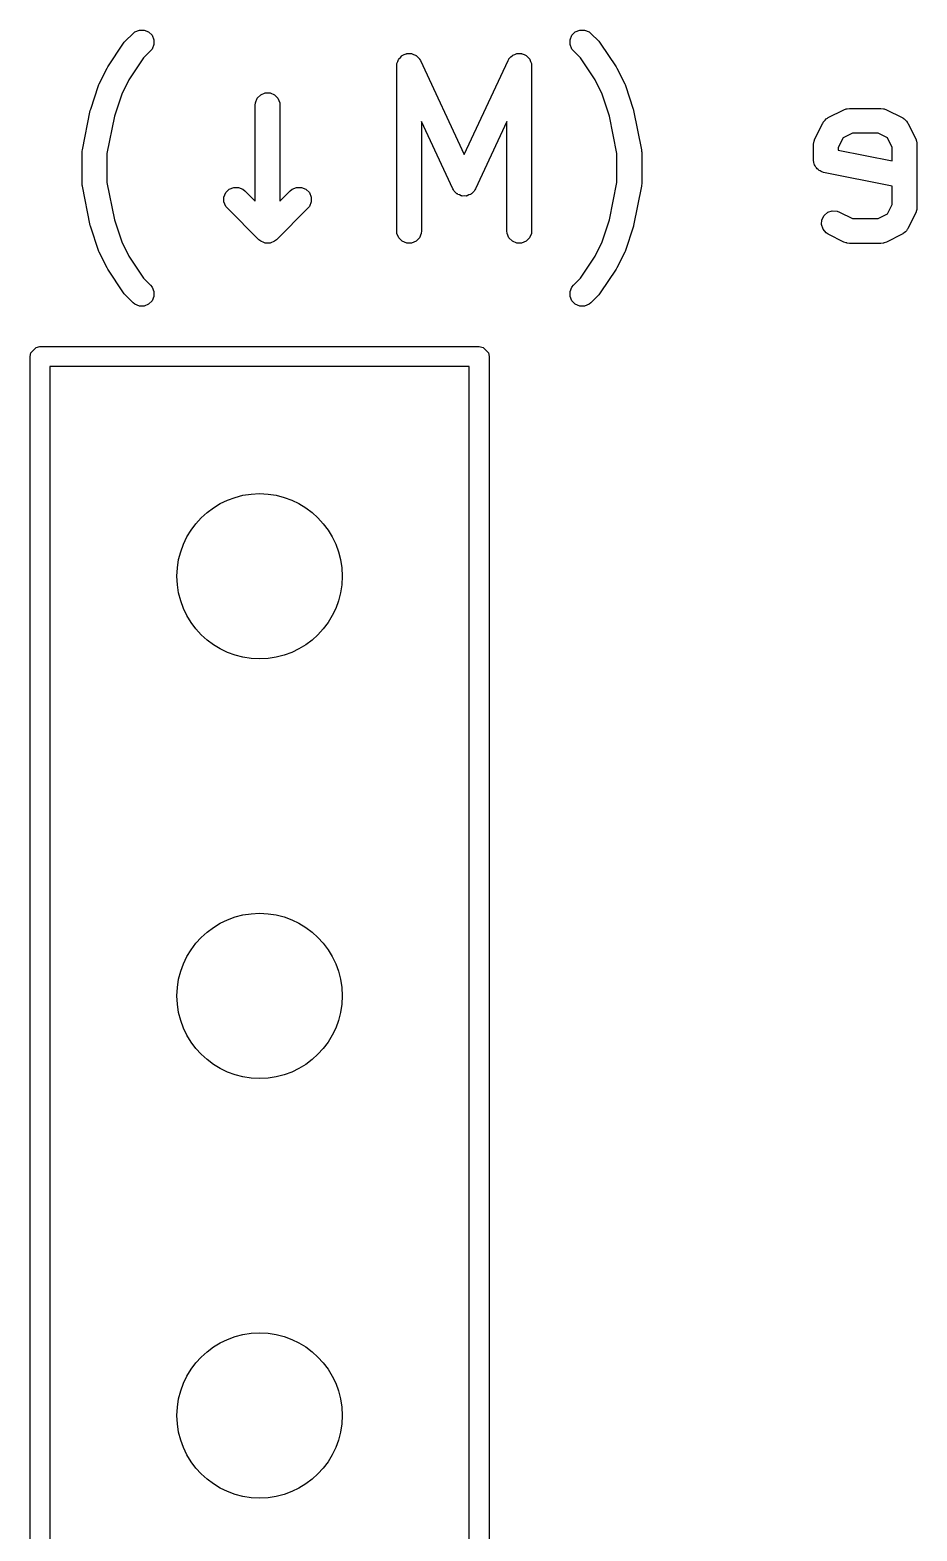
# Model space of a CAD drawing. Extents: x 2.61 to 8.57, y -5.64 to -1.89.
# Drawn here: x 7.6209 to 7.8323, y -2.4438 to -2.0861 of the extents above; entities that cross this region are included whole.
import ezdxf

# ---------------------------------------------------------------- set-up
doc = ezdxf.new("R2010")
doc.units = 0
doc.header["$MEASUREMENT"] = 0
doc.layers.add('BLACK', color=7, linetype='CONTINUOUS')

msp = doc.modelspace()

# ---------------------------------------------------------------- linework, layer by layer
at = {"layer": 'BLACK', "linetype": 'CONTINUOUS'}
for p, q in [((7.64335, -2.08899), (7.64354, -2.08876)), ((7.64354, -2.08876), (7.64542, -2.08688)), ((7.64354, -2.08876), (7.64354, -2.08876)), ((7.64354, -2.08876), (7.64354, -2.08876)), ((7.64542, -2.08688), (7.64587, -2.08651)), ((7.64587, -2.08651), (7.64693, -2.08607)), ((7.64693, -2.08607), (7.64808, -2.08607)), ((7.64808, -2.08607), (7.64915, -2.08651)), ((7.64915, -2.08651), (7.64996, -2.08733)), ((7.64996, -2.08733), (7.6504, -2.08839)), ((7.6504, -2.08839), (7.6504, -2.08954)), ((7.7496, -2.08839), (7.75004, -2.08733)), ((7.7496, -2.08954), (7.7496, -2.08839)), ((7.75004, -2.08733), (7.75085, -2.08651)), ((7.75085, -2.08651), (7.75192, -2.08607)), ((7.75192, -2.08607), (7.75307, -2.08607)), ((7.75307, -2.08607), (7.75413, -2.08651)), ((7.75413, -2.08651), (7.75458, -2.08688)), ((7.75458, -2.08688), (7.75646, -2.08876)), ((7.75646, -2.08876), (7.75646, -2.08876)), ((7.75646, -2.08876), (7.75646, -2.08876)), ((7.75646, -2.08876), (7.75665, -2.08899)), ((7.63943, -2.09483), (7.64317, -2.08921)), ((7.64317, -2.08921), (7.64318, -2.0892)), ((7.64318, -2.0892), (7.64335, -2.08899)), ((7.64318, -2.0892), (7.64318, -2.0892)), ((7.64959, -2.09106), (7.64793, -2.09272)), ((7.64996, -2.09061), (7.64959, -2.09106)), ((7.6504, -2.08954), (7.64996, -2.09061)), ((7.70916, -2.09259), (7.7095, -2.09221)), ((7.7095, -2.09221), (7.70956, -2.09218)), ((7.70956, -2.09218), (7.70961, -2.09214)), ((7.70961, -2.09214), (7.71008, -2.09194)), ((7.71008, -2.09194), (7.71055, -2.09173)), ((7.71055, -2.09173), (7.71061, -2.09172)), ((7.71061, -2.09172), (7.71067, -2.0917)), ((7.71067, -2.0917), (7.71118, -2.0917)), ((7.71118, -2.0917), (7.7117, -2.09167)), ((7.7117, -2.09167), (7.71176, -2.0917)), ((7.71176, -2.0917), (7.71182, -2.0917)), ((7.71182, -2.0917), (7.7123, -2.09189)), ((7.7123, -2.09189), (7.71278, -2.09207)), ((7.71278, -2.09207), (7.71283, -2.09211)), ((7.71283, -2.09211), (7.71289, -2.09214)), ((7.71289, -2.09214), (7.71325, -2.0925)), ((7.71325, -2.0925), (7.71363, -2.09285)), ((7.73511, -2.09285), (7.73549, -2.0925)), ((7.73549, -2.0925), (7.73585, -2.09214)), ((7.73585, -2.09214), (7.73592, -2.09211)), ((7.73592, -2.09211), (7.73596, -2.09207)), ((7.73596, -2.09207), (7.73645, -2.09189)), ((7.73645, -2.09189), (7.73692, -2.0917)), ((7.73692, -2.0917), (7.73698, -2.0917)), ((7.73698, -2.0917), (7.73705, -2.09167)), ((7.73705, -2.09167), (7.73756, -2.0917)), ((7.73756, -2.0917), (7.73807, -2.0917)), ((7.73807, -2.0917), (7.73813, -2.09172)), ((7.73813, -2.09172), (7.7382, -2.09173)), ((7.7382, -2.09173), (7.73866, -2.09194)), ((7.73866, -2.09194), (7.73914, -2.09214)), ((7.73914, -2.09214), (7.73918, -2.09218)), ((7.73918, -2.09218), (7.73924, -2.09221)), ((7.73924, -2.09221), (7.73959, -2.09259)), ((7.75004, -2.09061), (7.7496, -2.08954)), ((7.75041, -2.09106), (7.75004, -2.09061)), ((7.75207, -2.09272), (7.75041, -2.09106)), ((7.75665, -2.08899), (7.75682, -2.0892)), ((7.75682, -2.0892), (7.75682, -2.0892)), ((7.75682, -2.0892), (7.75682, -2.08921)), ((7.75682, -2.08921), (7.76057, -2.09483)), ((7.63737, -2.0989), (7.63924, -2.09515)), ((7.63924, -2.09515), (7.63934, -2.09499)), ((7.63934, -2.09499), (7.63943, -2.09483)), ((7.64793, -2.09272), (7.64444, -2.09795)), ((7.7083, -2.09459), (7.70833, -2.09421)), ((7.7083, -2.13396), (7.7083, -2.09459)), ((7.70833, -2.09414), (7.70834, -2.09411)), ((7.70833, -2.09421), (7.70833, -2.09414)), ((7.70834, -2.09411), (7.70835, -2.09402)), ((7.70835, -2.09402), (7.70855, -2.09354)), ((7.70855, -2.09354), (7.70872, -2.09306)), ((7.70872, -2.09306), (7.70877, -2.09301)), ((7.70877, -2.09301), (7.70879, -2.09295)), ((7.70879, -2.09295), (7.70916, -2.09259)), ((7.71363, -2.09285), (7.71368, -2.09292)), ((7.71368, -2.09292), (7.7137, -2.09295)), ((7.7137, -2.09295), (7.71373, -2.09302)), ((7.71373, -2.09302), (7.71392, -2.09334)), ((7.71392, -2.09334), (7.72437, -2.11573)), ((7.72437, -2.11573), (7.73482, -2.09334)), ((7.73482, -2.09334), (7.73501, -2.09302)), ((7.73501, -2.09302), (7.73504, -2.09295)), ((7.73504, -2.09295), (7.73507, -2.09292)), ((7.73507, -2.09292), (7.73511, -2.09285)), ((7.73959, -2.09259), (7.73995, -2.09295)), ((7.73995, -2.09295), (7.73998, -2.09301)), ((7.73998, -2.09301), (7.74002, -2.09306)), ((7.74002, -2.09306), (7.7402, -2.09354)), ((7.7402, -2.09354), (7.74039, -2.09402)), ((7.74039, -2.09402), (7.7404, -2.09411)), ((7.7404, -2.09411), (7.74041, -2.09414)), ((7.74041, -2.09414), (7.74041, -2.09421)), ((7.74041, -2.09421), (7.74045, -2.09459)), ((7.74045, -2.09459), (7.74045, -2.13396)), ((7.75556, -2.09795), (7.75207, -2.09272)), ((7.76057, -2.09483), (7.76066, -2.09499)), ((7.76066, -2.09499), (7.76076, -2.09515)), ((7.76076, -2.09515), (7.76263, -2.0989)), ((7.63533, -2.10491), (7.63721, -2.09928)), ((7.63721, -2.09928), (7.63729, -2.09909)), ((7.63729, -2.09909), (7.63737, -2.0989)), ((7.64444, -2.09795), (7.64274, -2.10135)), ((7.75726, -2.10135), (7.75556, -2.09795)), ((7.76263, -2.0989), (7.76271, -2.09909)), ((7.76271, -2.09909), (7.76279, -2.09928)), ((7.76279, -2.09928), (7.76467, -2.10491)), ((7.64274, -2.10135), (7.64099, -2.1066)), ((7.67461, -2.10339), (7.67505, -2.10233)), ((7.67505, -2.10233), (7.67586, -2.10151)), ((7.67586, -2.10151), (7.67693, -2.10107)), ((7.67693, -2.10107), (7.67808, -2.10107)), ((7.67808, -2.10107), (7.67914, -2.10151)), ((7.67914, -2.10151), (7.67996, -2.10233)), ((7.67996, -2.10233), (7.6804, -2.10339)), ((7.75901, -2.1066), (7.75726, -2.10135)), ((7.63336, -2.11464), (7.63524, -2.10526)), ((7.63524, -2.10526), (7.63529, -2.10509)), ((7.63529, -2.10509), (7.63533, -2.10491)), ((7.64099, -2.1066), (7.63921, -2.11551)), ((7.67455, -2.10397), (7.67461, -2.10339)), ((7.67455, -2.12683), (7.67455, -2.10397)), ((7.6804, -2.10339), (7.68046, -2.10397)), ((7.68046, -2.10397), (7.68046, -2.12683)), ((7.76079, -2.11551), (7.75901, -2.1066)), ((7.76467, -2.10491), (7.76471, -2.10509)), ((7.76471, -2.10509), (7.76476, -2.10526)), ((7.76476, -2.10526), (7.76664, -2.11464)), ((7.81117, -2.10695), (7.81491, -2.10508)), ((7.81491, -2.10508), (7.81546, -2.10487)), ((7.81546, -2.10487), (7.81556, -2.10486)), ((7.81556, -2.10486), (7.81566, -2.10482)), ((7.81566, -2.10482), (7.81624, -2.10476)), ((7.81624, -2.10476), (7.82373, -2.10476)), ((7.82373, -2.10476), (7.82431, -2.10482)), ((7.82431, -2.10482), (7.82441, -2.10486)), ((7.82441, -2.10486), (7.82451, -2.10487)), ((7.82451, -2.10487), (7.82505, -2.10508)), ((7.82505, -2.10508), (7.8288, -2.10695)), ((7.7217, -2.12396), (7.7142, -2.1079)), ((7.7142, -2.1079), (7.7142, -2.13396)), ((7.73454, -2.1079), (7.72705, -2.12396)), ((7.73454, -2.13396), (7.73454, -2.1079)), ((7.80797, -2.11202), (7.80984, -2.10827)), ((7.80984, -2.10827), (7.80991, -2.10817)), ((7.80991, -2.10817), (7.80992, -2.10813)), ((7.80992, -2.10813), (7.80997, -2.10807)), ((7.80997, -2.10807), (7.81015, -2.10778)), ((7.81015, -2.10778), (7.81043, -2.10754)), ((7.81043, -2.10754), (7.81068, -2.10726)), ((7.81068, -2.10726), (7.81097, -2.10708)), ((7.81097, -2.10708), (7.81102, -2.10703)), ((7.81102, -2.10703), (7.81107, -2.10701)), ((7.81107, -2.10701), (7.81117, -2.10695)), ((7.8288, -2.10695), (7.8289, -2.10701)), ((7.8289, -2.10701), (7.82895, -2.10703)), ((7.82895, -2.10703), (7.829, -2.10708)), ((7.829, -2.10708), (7.82929, -2.10726)), ((7.82929, -2.10726), (7.82954, -2.10754)), ((7.82954, -2.10754), (7.82982, -2.10778)), ((7.82982, -2.10778), (7.83, -2.10807)), ((7.83, -2.10807), (7.83005, -2.10813)), ((7.83005, -2.10813), (7.83006, -2.10817)), ((7.83006, -2.10817), (7.83012, -2.10827)), ((7.83012, -2.10827), (7.832, -2.11202)), ((7.80766, -2.11334), (7.80772, -2.11276)), ((7.80766, -2.11709), (7.80766, -2.11334)), ((7.80772, -2.11276), (7.80776, -2.11267)), ((7.80776, -2.11256), (7.80797, -2.11202)), ((7.80776, -2.11267), (7.80776, -2.11256)), ((7.81469, -2.11179), (7.81356, -2.11404)), ((7.81693, -2.11067), (7.81469, -2.11179)), ((7.82304, -2.11067), (7.81693, -2.11067)), ((7.82528, -2.11179), (7.82304, -2.11067)), ((7.82641, -2.11404), (7.82528, -2.11179)), ((7.832, -2.11202), (7.83221, -2.11256)), ((7.83221, -2.11256), (7.83221, -2.11267)), ((7.83221, -2.11267), (7.83225, -2.11276)), ((7.83225, -2.11276), (7.83231, -2.11334)), ((7.83231, -2.11334), (7.83231, -2.12834)), ((7.63331, -2.11521), (7.63333, -2.11492)), ((7.63331, -2.11522), (7.63331, -2.11521)), ((7.63331, -2.11521), (7.63331, -2.11521)), ((7.63331, -2.12271), (7.63331, -2.11522)), ((7.63333, -2.11492), (7.63336, -2.11464)), ((7.63336, -2.11464), (7.63336, -2.11464)), ((7.63336, -2.11464), (7.63336, -2.11464)), ((7.63921, -2.11551), (7.63921, -2.12242)), ((7.76079, -2.12242), (7.76079, -2.11551)), ((7.76664, -2.11464), (7.76664, -2.11464)), ((7.76664, -2.11464), (7.76664, -2.11464)), ((7.76664, -2.11464), (7.76667, -2.11492)), ((7.76667, -2.11492), (7.76669, -2.11521)), ((7.76669, -2.11521), (7.76669, -2.11521)), ((7.76669, -2.11521), (7.76669, -2.11522)), ((7.76669, -2.11522), (7.76669, -2.12271)), ((7.80772, -2.11767), (7.80766, -2.11709)), ((7.81356, -2.11404), (7.81356, -2.11467)), ((7.81356, -2.11467), (7.82641, -2.11724)), ((7.82641, -2.11724), (7.82641, -2.11404)), ((7.80783, -2.11793), (7.80772, -2.11767)), ((7.80788, -2.11822), (7.80783, -2.11793)), ((7.80804, -2.11846), (7.80788, -2.11822)), ((7.80816, -2.11873), (7.80804, -2.11846)), ((7.80836, -2.11894), (7.80816, -2.11873)), ((7.80852, -2.11918), (7.80836, -2.11894)), ((7.80876, -2.11934), (7.80852, -2.11918)), ((7.80897, -2.11955), (7.80876, -2.11934)), ((7.80924, -2.11966), (7.80897, -2.11955)), ((7.80948, -2.11982), (7.80924, -2.11966)), ((7.81003, -2.11999), (7.80948, -2.11982)), ((7.82641, -2.12326), (7.81003, -2.11999)), ((7.63331, -2.12272), (7.63331, -2.12271)), ((7.63333, -2.12301), (7.63331, -2.12272)), ((7.63331, -2.12272), (7.63331, -2.12272)), ((7.63336, -2.12329), (7.63333, -2.12301)), ((7.63524, -2.13267), (7.63336, -2.12329)), ((7.63336, -2.12329), (7.63336, -2.12329)), ((7.63336, -2.12329), (7.63336, -2.12329)), ((7.63921, -2.12242), (7.64099, -2.13133)), ((7.66755, -2.12482), (7.66836, -2.12401)), ((7.66836, -2.12401), (7.66943, -2.12357)), ((7.66943, -2.12357), (7.67058, -2.12357)), ((7.67058, -2.12357), (7.67164, -2.12401)), ((7.67164, -2.12401), (7.67209, -2.12438)), ((7.67209, -2.12438), (7.67455, -2.12683)), ((7.68046, -2.12683), (7.68291, -2.12438)), ((7.68291, -2.12438), (7.68336, -2.12401)), ((7.68336, -2.12401), (7.68443, -2.12357)), ((7.68443, -2.12357), (7.68558, -2.12357)), ((7.68558, -2.12357), (7.68664, -2.12401)), ((7.68664, -2.12401), (7.68746, -2.12482)), ((7.72182, -2.12417), (7.7217, -2.12396)), ((7.72185, -2.12425), (7.72182, -2.12417)), ((7.72189, -2.1243), (7.72185, -2.12425)), ((7.72199, -2.12446), (7.72189, -2.1243)), ((7.72232, -2.12476), (7.72199, -2.12446)), ((7.72675, -2.12446), (7.72642, -2.12476)), ((7.72685, -2.1243), (7.72675, -2.12446)), ((7.7269, -2.12425), (7.72685, -2.1243)), ((7.72692, -2.12417), (7.7269, -2.12425)), ((7.72705, -2.12396), (7.72692, -2.12417)), ((7.75901, -2.13133), (7.76079, -2.12242)), ((7.76664, -2.12329), (7.76476, -2.13267)), ((7.76667, -2.12301), (7.76664, -2.12329)), ((7.76664, -2.12329), (7.76664, -2.12329)), ((7.76664, -2.12329), (7.76664, -2.12329)), ((7.76669, -2.12272), (7.76667, -2.12301)), ((7.76669, -2.12271), (7.76669, -2.12272)), ((7.76669, -2.12272), (7.76669, -2.12272)), ((7.82641, -2.12764), (7.82641, -2.12326)), ((7.66711, -2.12589), (7.66755, -2.12482)), ((7.66711, -2.12704), (7.66711, -2.12589)), ((7.66755, -2.1281), (7.66711, -2.12704)), ((7.66792, -2.12855), (7.66755, -2.1281)), ((7.68746, -2.1281), (7.68709, -2.12855)), ((7.68746, -2.12482), (7.6879, -2.12589)), ((7.6879, -2.12704), (7.68746, -2.1281)), ((7.6879, -2.12589), (7.6879, -2.12704)), ((7.72263, -2.1251), (7.72232, -2.12476)), ((7.72274, -2.12515), (7.72263, -2.1251)), ((7.72284, -2.12524), (7.72274, -2.12515)), ((7.72326, -2.12539), (7.72284, -2.12524)), ((7.72367, -2.12558), (7.72326, -2.12539)), ((7.7238, -2.12559), (7.72367, -2.12558)), ((7.72392, -2.12563), (7.7238, -2.12559)), ((7.72437, -2.12561), (7.72392, -2.12563)), ((7.72482, -2.12563), (7.72437, -2.12561)), ((7.72494, -2.12559), (7.72482, -2.12563)), ((7.72507, -2.12558), (7.72494, -2.12559)), ((7.72548, -2.12539), (7.72507, -2.12558)), ((7.7259, -2.12524), (7.72548, -2.12539)), ((7.726, -2.12515), (7.7259, -2.12524)), ((7.72612, -2.1251), (7.726, -2.12515)), ((7.72642, -2.12476), (7.72612, -2.1251)), ((7.82528, -2.12989), (7.82641, -2.12764)), ((7.64099, -2.13133), (7.64274, -2.13658)), ((7.67541, -2.13605), (7.66792, -2.12855)), ((7.68709, -2.12855), (7.67959, -2.13605)), ((7.75726, -2.13658), (7.75901, -2.13133)), ((7.80956, -2.13246), (7.80964, -2.13131)), ((7.80964, -2.13131), (7.81015, -2.13028)), ((7.81015, -2.13028), (7.81102, -2.12952)), ((7.81102, -2.12952), (7.81212, -2.12916)), ((7.81212, -2.12916), (7.81327, -2.12924)), ((7.81327, -2.12924), (7.81381, -2.12945)), ((7.81381, -2.12945), (7.81693, -2.13101)), ((7.81693, -2.13101), (7.82304, -2.13101)), ((7.82304, -2.13101), (7.82528, -2.12989)), ((7.832, -2.12966), (7.83012, -2.13341)), ((7.83221, -2.12912), (7.832, -2.12966)), ((7.83225, -2.12892), (7.83221, -2.12901)), ((7.83221, -2.12901), (7.83221, -2.12912)), ((7.83231, -2.12834), (7.83225, -2.12892)), ((7.63529, -2.13284), (7.63524, -2.13267)), ((7.63533, -2.13302), (7.63529, -2.13284)), ((7.63721, -2.13865), (7.63533, -2.13302)), ((7.70835, -2.13454), (7.7083, -2.13396)), ((7.70879, -2.1356), (7.70835, -2.13454)), ((7.71414, -2.13454), (7.7137, -2.1356)), ((7.7142, -2.13396), (7.71414, -2.13454)), ((7.7346, -2.13454), (7.73454, -2.13396)), ((7.73504, -2.1356), (7.7346, -2.13454)), ((7.74039, -2.13454), (7.73995, -2.1356)), ((7.74045, -2.13396), (7.74039, -2.13454)), ((7.76467, -2.13302), (7.76279, -2.13865)), ((7.76471, -2.13284), (7.76467, -2.13302)), ((7.76476, -2.13267), (7.76471, -2.13284)), ((7.80992, -2.13355), (7.80956, -2.13246)), ((7.81068, -2.13442), (7.80992, -2.13355)), ((7.81117, -2.13473), (7.81068, -2.13442)), ((7.81491, -2.1366), (7.81117, -2.13473)), ((7.8288, -2.13473), (7.82505, -2.1366)), ((7.8289, -2.13467), (7.8288, -2.13473)), ((7.82895, -2.13465), (7.8289, -2.13467)), ((7.829, -2.1346), (7.82895, -2.13465)), ((7.82929, -2.13442), (7.829, -2.1346)), ((7.82954, -2.13414), (7.82929, -2.13442)), ((7.82982, -2.1339), (7.82954, -2.13414)), ((7.83, -2.13361), (7.82982, -2.1339)), ((7.83005, -2.13355), (7.83, -2.13361)), ((7.83006, -2.13351), (7.83005, -2.13355)), ((7.83012, -2.13341), (7.83006, -2.13351)), ((7.63729, -2.13884), (7.63721, -2.13865)), ((7.63737, -2.13903), (7.63729, -2.13884)), ((7.63924, -2.14278), (7.63737, -2.13903)), ((7.64274, -2.13658), (7.64444, -2.13998)), ((7.67586, -2.13642), (7.67541, -2.13605)), ((7.67661, -2.13673), (7.67586, -2.13642)), ((7.67586, -2.13642), (7.67586, -2.13642)), ((7.67693, -2.13686), (7.67661, -2.13673)), ((7.67808, -2.13686), (7.67693, -2.13686)), ((7.67693, -2.13686), (7.67693, -2.13686)), ((7.67914, -2.13642), (7.67808, -2.13686)), ((7.67959, -2.13605), (7.67914, -2.13642)), ((7.70961, -2.13642), (7.70879, -2.1356)), ((7.71067, -2.13686), (7.70961, -2.13642)), ((7.71182, -2.13686), (7.71067, -2.13686)), ((7.71289, -2.13642), (7.71182, -2.13686)), ((7.7137, -2.1356), (7.71289, -2.13642)), ((7.73585, -2.13642), (7.73504, -2.1356)), ((7.73692, -2.13686), (7.73585, -2.13642)), ((7.73807, -2.13686), (7.73692, -2.13686)), ((7.73914, -2.13642), (7.73807, -2.13686)), ((7.73995, -2.1356), (7.73914, -2.13642)), ((7.75556, -2.13998), (7.75726, -2.13658)), ((7.76263, -2.13903), (7.76076, -2.14278)), ((7.76271, -2.13884), (7.76263, -2.13903)), ((7.76279, -2.13865), (7.76271, -2.13884)), ((7.81546, -2.13681), (7.81491, -2.1366)), ((7.81556, -2.13682), (7.81546, -2.13681)), ((7.81566, -2.13686), (7.81556, -2.13682)), ((7.81624, -2.13692), (7.81566, -2.13686)), ((7.82373, -2.13692), (7.81624, -2.13692)), ((7.82431, -2.13686), (7.82373, -2.13692)), ((7.82441, -2.13682), (7.82431, -2.13686)), ((7.82451, -2.13681), (7.82441, -2.13682)), ((7.82505, -2.1366), (7.82451, -2.13681)), ((7.64444, -2.13998), (7.64793, -2.14521)), ((7.75207, -2.14521), (7.75556, -2.13998)), ((7.63934, -2.14294), (7.63924, -2.14278)), ((7.63943, -2.1431), (7.63934, -2.14294)), ((7.64317, -2.14872), (7.63943, -2.1431)), ((7.64793, -2.14521), (7.64959, -2.14687)), ((7.75041, -2.14687), (7.75207, -2.14521)), ((7.76057, -2.1431), (7.75682, -2.14872)), ((7.76066, -2.14294), (7.76057, -2.1431)), ((7.76076, -2.14278), (7.76066, -2.14294)), ((7.64318, -2.14873), (7.64317, -2.14872)), ((7.64335, -2.14894), (7.64318, -2.14873)), ((7.64318, -2.14873), (7.64318, -2.14873)), ((7.64354, -2.14917), (7.64335, -2.14894)), ((7.64542, -2.15105), (7.64354, -2.14917)), ((7.64354, -2.14917), (7.64354, -2.14917)), ((7.64354, -2.14917), (7.64354, -2.14917)), ((7.64959, -2.14687), (7.64996, -2.14732)), ((7.64996, -2.14732), (7.6504, -2.14839)), ((7.6504, -2.14954), (7.64996, -2.1506)), ((7.6504, -2.14839), (7.6504, -2.14954)), ((7.7496, -2.14839), (7.75004, -2.14732)), ((7.7496, -2.14954), (7.7496, -2.14839)), ((7.75004, -2.1506), (7.7496, -2.14954)), ((7.75004, -2.14732), (7.75041, -2.14687)), ((7.75646, -2.14917), (7.75458, -2.15105)), ((7.75665, -2.14894), (7.75646, -2.14917)), ((7.75646, -2.14917), (7.75646, -2.14917)), ((7.75646, -2.14917), (7.75646, -2.14917)), ((7.75682, -2.14873), (7.75665, -2.14894)), ((7.75682, -2.14872), (7.75682, -2.14873)), ((7.75682, -2.14873), (7.75682, -2.14873)), ((7.64587, -2.15142), (7.64542, -2.15105)), ((7.64693, -2.15186), (7.64587, -2.15142)), ((7.64808, -2.15186), (7.64693, -2.15186)), ((7.64915, -2.15142), (7.64808, -2.15186)), ((7.64996, -2.1506), (7.64915, -2.15142)), ((7.75085, -2.15142), (7.75004, -2.1506)), ((7.75192, -2.15186), (7.75085, -2.15142)), ((7.75307, -2.15186), (7.75192, -2.15186)), ((7.75413, -2.15142), (7.75307, -2.15186)), ((7.75458, -2.15105), (7.75413, -2.15142)), ((7.62087, -2.16389), (7.62105, -2.16299)), ((7.62087, -3.36862), (7.62087, -2.16389)), ((7.62105, -2.16299), (7.62232, -2.16171)), ((7.62232, -2.16171), (7.62323, -2.16153)), ((7.62323, -2.16153), (7.72795, -2.16153)), ((7.72795, -2.16153), (7.72886, -2.16171)), ((7.72886, -2.16171), (7.73014, -2.16299)), ((7.73014, -2.16299), (7.73031, -2.16389)), ((7.73031, -2.16389), (7.73031, -3.36862)), ((7.62559, -2.16625), (7.62559, -3.36625)), ((7.72559, -2.16625), (7.62559, -2.16625)), ((7.72559, -3.36625), (7.72559, -2.16625))]:
    msp.add_line(p, q, dxfattribs=at)
at = {"layer": 'BLACK'}
for centre in [(7.67559, -2.21625), (7.67559, -2.31625), (7.67559, -2.41625)]:
    msp.add_circle(centre, 0.01969, dxfattribs=at)

doc.saveas('drawing.dxf')
